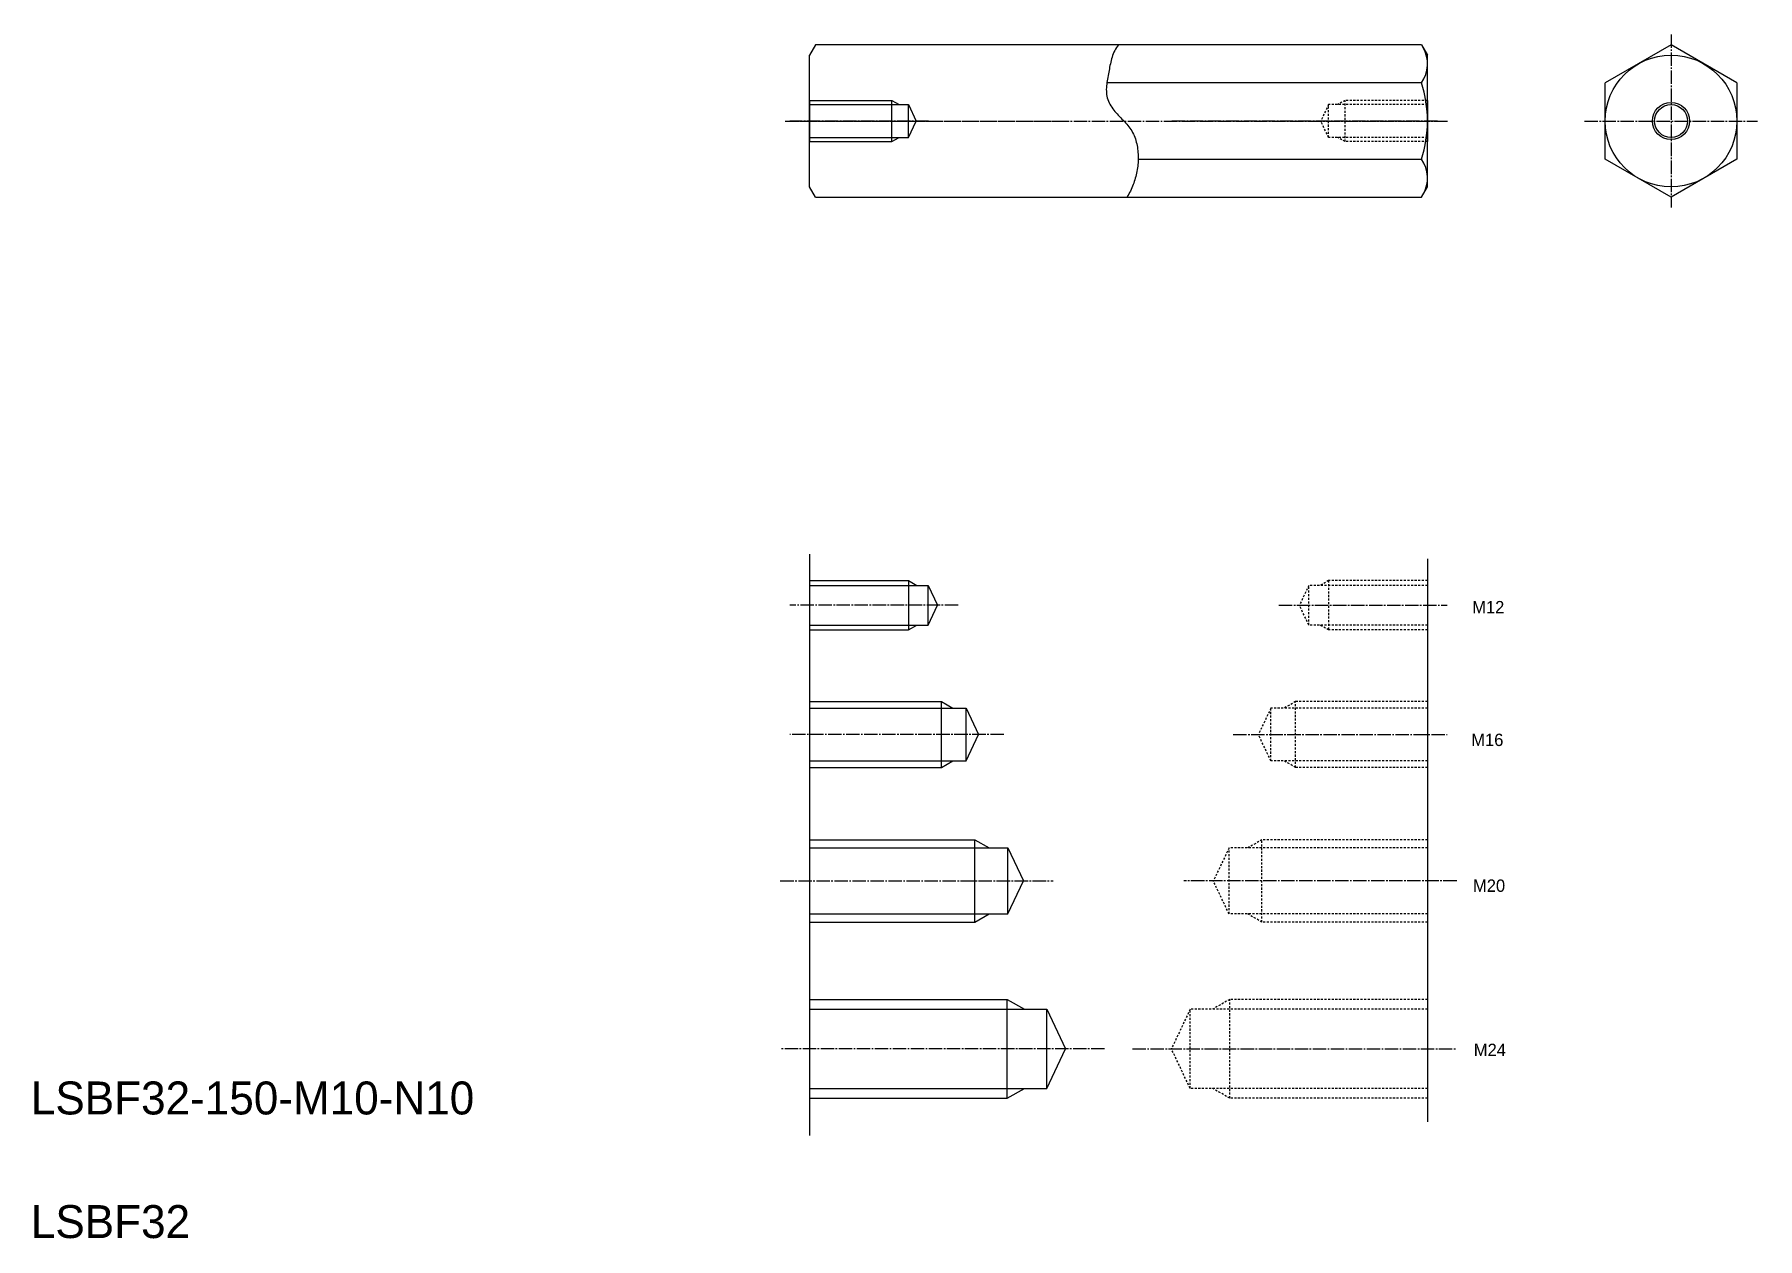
# Model space of a CAD drawing. Extents: x 21 to 439, y 20 to 312.
import ezdxf

# ---------------------------------------------------------------- set-up
doc = ezdxf.new("R2010")
doc.units = 0
doc.header["$LTSCALE"] = 0.25
doc.linetypes.add('CENTER', pattern=[17.5, 13, -1.5, 1.5, -1.5])
doc.linetypes.add('DASHED', pattern=[3.5, 2, -1.5])
doc.layers.get('0').update_dxf_attribs({"linetype": 'CONTINUOUS'})
doc.layers.add('CENTER', color=1, linetype='CENTER')

msp = doc.modelspace()

# ---------------------------------------------------------------- linework, layer by layer
at = {"linetype": 'CONTINUOUS'}
for p, q in [((210.45, 309.59), (209.02, 307.11)), ((357.59, 309.59), (210.45, 309.59)), ((357.59, 309.59), (359.02, 307.11)), ((418.14, 309.59), (402.14, 300.35)), ((434.14, 300.35), (418.14, 309.59)), ((209.02, 275.11), (209.02, 307.11)), ((359.02, 275.11), (359.02, 307.11)), ((209.02, 279.11), (209.02, 303.11)), ((357.55, 300.35), (281.21, 300.35)), ((402.14, 281.88), (402.14, 300.35)), ((434.14, 300.35), (434.14, 281.88)), ((288.8, 281.88), (357.55, 281.88)), ((418.14, 272.64), (402.14, 281.88)), ((434.14, 281.88), (418.14, 272.64)), ((210.45, 272.64), (209.02, 275.11)), ((210.45, 272.64), (357.59, 272.64)), ((357.59, 272.64), (359.02, 275.11))]:
    msp.add_line(p, q, dxfattribs=at)
for p, q in [((359.02, 279.11), (359.02, 303.11)), ((426.14, 304.97), (426.14, 304.97)), ((430.14, 302.66), (430.14, 302.66)), ((209.02, 296.11), (209.02, 286.11)), ((359.02, 296.11), (359.02, 286.11)), ((209.02, 186), (209.02, 44.91)), ((359.02, 184.89), (359.02, 48.23)), ((233.02, 179.58), (233.02, 167.58))]:
    msp.add_line(p, q)
at = {"color": 3, "linetype": 'CONTINUOUS'}
for p, q in [((209.02, 296.11), (229.02, 296.11)), ((229.02, 296.11), (230.75, 295.11)), ((209.02, 286.11), (229.02, 286.11)), ((229.02, 286.11), (230.75, 287.11)), ((209.02, 179.58), (233.02, 179.58)), ((233.02, 179.58), (235.1, 178.38)), ((209.02, 167.58), (233.02, 167.58)), ((233.02, 167.58), (235.1, 168.78)), ((209.02, 150.21), (241.02, 150.21)), ((241.02, 150.21), (243.79, 148.61)), ((209.02, 134.21), (241.02, 134.21)), ((241.02, 134.21), (243.79, 135.81)), ((209.02, 116.67), (249.18, 116.67)), ((249.18, 116.67), (252.65, 114.67)), ((209.02, 96.67), (249.18, 96.67)), ((249.18, 96.67), (252.65, 98.67)), ((209.02, 77.93), (257.02, 77.93)), ((257.02, 77.93), (261.17, 75.53)), ((257.02, 53.93), (261.17, 56.33)), ((209.02, 53.93), (257.02, 53.93))]:
    msp.add_line(p, q, dxfattribs=at)
at = {"color": 7}
for p, q in [((209.02, 295.11), (233.02, 295.11)), ((229.02, 286.11), (229.02, 296.11)), ((233.02, 295.11), (234.92, 291.11)), ((233.02, 287.11), (233.02, 295.11)), ((233.02, 287.11), (234.92, 291.11)), ((209.02, 287.11), (233.02, 287.11)), ((209.02, 178.38), (237.82, 178.38)), ((237.82, 178.38), (240.1, 173.58)), ((237.82, 168.78), (237.82, 178.38)), ((237.82, 168.78), (240.1, 173.58)), ((209.02, 168.78), (237.82, 168.78)), ((209.02, 148.61), (247.02, 148.61)), ((241.02, 134.21), (241.02, 150.21)), ((247.02, 135.81), (247.02, 148.61)), ((247.02, 148.61), (250.06, 142.21)), ((247.02, 135.81), (250.06, 142.21)), ((209.02, 135.81), (247.02, 135.81)), ((209.02, 114.67), (257.18, 114.67)), ((249.18, 96.67), (249.18, 116.67)), ((257.18, 98.67), (257.18, 114.67)), ((257.18, 114.67), (260.99, 106.67)), ((257.18, 98.67), (260.99, 106.67)), ((209.02, 98.67), (257.18, 98.67)), ((209.02, 75.53), (266.62, 75.53)), ((257.02, 53.93), (257.02, 77.93)), ((266.62, 56.33), (266.62, 75.53)), ((266.62, 75.53), (271.19, 65.93)), ((266.62, 56.33), (271.19, 65.93)), ((209.02, 56.33), (266.62, 56.33))]:
    msp.add_line(p, q, dxfattribs=at)
at = {"color": 3, "linetype": 'DASHED'}
for p, q in [((335.02, 295.11), (333.11, 291.11)), ((359.02, 295.11), (335.02, 295.11)), ((335.02, 287.11), (335.02, 295.11)), ((339.02, 296.11), (337.28, 295.11)), ((359.02, 296.11), (339.02, 296.11)), ((339.02, 286.11), (339.02, 296.11)), ((335.02, 287.11), (333.11, 291.11)), ((359.02, 287.11), (335.02, 287.11)), ((339.02, 286.11), (337.28, 287.11)), ((359.02, 286.11), (339.02, 286.11)), ((330.22, 178.38), (327.93, 173.58)), ((359.02, 178.38), (330.22, 178.38)), ((330.22, 168.78), (330.22, 178.38)), ((335.02, 179.58), (332.94, 178.38)), ((359.02, 179.58), (335.02, 179.58)), ((335.02, 179.58), (335.02, 167.58)), ((330.22, 168.78), (327.93, 173.58)), ((359.02, 168.78), (330.22, 168.78)), ((335.02, 167.58), (332.94, 168.78)), ((359.02, 167.58), (335.02, 167.58)), ((321.02, 148.61), (317.97, 142.21)), ((359.02, 148.61), (321.02, 148.61)), ((321.02, 135.81), (321.02, 148.61)), ((327.02, 150.21), (324.25, 148.61)), ((359.02, 150.21), (327.02, 150.21)), ((327.02, 134.21), (327.02, 150.21)), ((321.02, 135.81), (317.97, 142.21)), ((359.02, 135.81), (321.02, 135.81)), ((327.02, 134.21), (324.25, 135.81)), ((359.02, 134.21), (327.02, 134.21)), ((310.85, 114.67), (307.04, 106.67)), ((310.85, 98.67), (310.85, 114.67)), ((359.02, 114.67), (310.85, 114.67)), ((318.85, 116.67), (315.39, 114.67)), ((318.85, 96.67), (318.85, 116.67)), ((359.02, 116.67), (318.85, 116.67)), ((310.85, 98.67), (307.04, 106.67)), ((359.02, 98.67), (310.85, 98.67)), ((318.85, 96.67), (315.39, 98.67)), ((359.02, 96.67), (318.85, 96.67)), ((301.42, 75.53), (296.85, 65.93)), ((359.02, 75.53), (301.42, 75.53)), ((301.42, 56.33), (301.42, 75.53)), ((311.02, 77.93), (306.86, 75.53)), ((359.02, 77.93), (311.02, 77.93)), ((311.02, 53.93), (311.02, 77.93)), ((301.42, 56.33), (296.85, 65.93)), ((359.02, 56.33), (301.42, 56.33)), ((311.02, 53.93), (306.86, 56.33)), ((359.02, 53.93), (311.02, 53.93))]:
    msp.add_line(p, q, dxfattribs=at)
at = {"color": 3, "linetype": 'CONTINUOUS'}
msp.add_lwpolyline([(284.02, 309.59, 0.093654), (282.44, 306.64, 0.030677), (281.73, 303.36, 0.015373), (281.16, 300.05, 0.093766), (281.29, 296.71, 0.102169), (282.87, 293.77, 0.025915), (285.14, 291.3, -0.059766), (287.25, 288.69, -0.077321), (288.44, 285.56, -0.053682), (288.8, 282.23, -0.048234), (288.49, 278.89, -0.044346), (287.57, 275.66, -0.042329), (286.11, 272.64)], format="xyb", dxfattribs=at)
at = {"linetype": 'CONTINUOUS'}
msp.add_circle((418.14, 291.11), 16, dxfattribs=at)
at = {"color": 3, "linetype": 'CONTINUOUS'}
msp.add_circle((418.14, 291.11), 4.5, dxfattribs=at)
msp.add_circle((418.14, 291.11), 4)
at = {"linetype": 'CONTINUOUS'}
for centre, radius, start, end in [((351.02, 304.97), 8, 324.7356, 30), ((329.22, 291.11), 29.8, 341.9403, 18.0597), ((351.02, 277.26), 8, 330, 35.2644)]:
    msp.add_arc(centre, radius, start, end, dxfattribs=at)
at = {"layer": 'CENTER', "color": 1, "linetype": 'CENTER'}
for p, q in [((418.14, 312.11), (418.14, 270.11)), ((203.14, 291.11), (364.02, 291.11)), ((237.88, 291.11), (204.24, 291.11)), ((206.58, 291.11), (271.05, 291.11)), ((361.45, 291.11), (296.98, 291.11)), ((330.15, 291.11), (363.79, 291.11)), ((397.14, 291.11), (439.14, 291.11)), ((245.08, 173.58), (204.24, 173.58)), ((322.95, 173.58), (363.79, 173.58)), ((256.16, 142.21), (204.24, 142.21)), ((311.87, 142.21), (363.79, 142.21)), ((201.93, 106.67), (268.19, 106.67)), ((366.11, 106.67), (299.85, 106.67)), ((280.61, 65.93), (201.93, 65.93)), ((287.42, 65.93), (366.11, 65.93))]:
    msp.add_line(p, q, dxfattribs=at)

# ---------------------------------------------------------------- texts
at = {"color": 7}
for s, p in [('M12', (369.87, 171.62)), ('M16', (369.64, 139.42)), ('M20', (370.07, 104.03)), ('M24', (370.26, 64.17))]:
    msp.add_text(s, height=3, dxfattribs=at).set_placement(p)
for s, p in [('LSBF32-150-M10-N10', (20, 50)), ('LSBF32', (20, 20))]:
    msp.add_text(s, height=8).set_placement(p)

doc.saveas('drawing.dxf')
